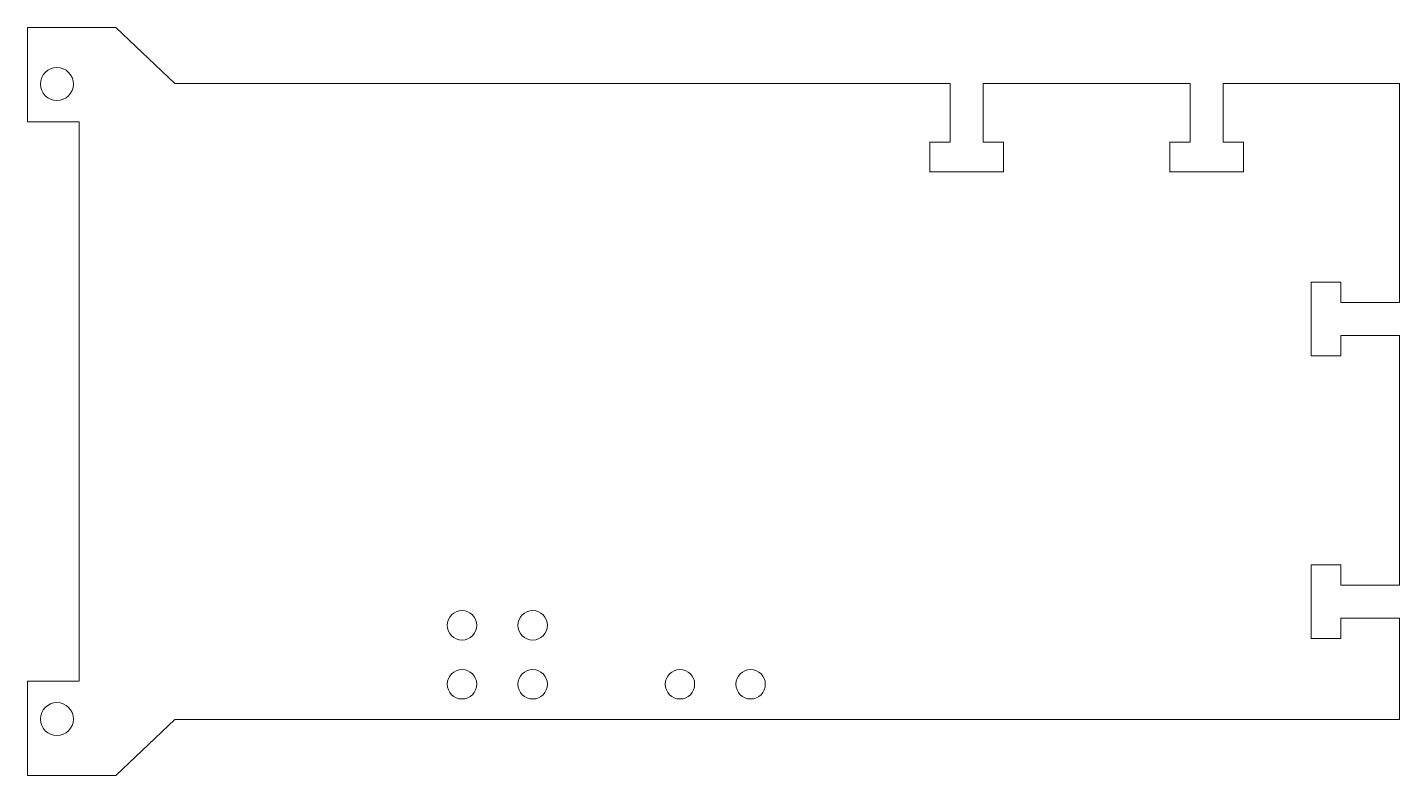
# Model space of a CAD drawing. Header units: inches. Extents: x 2.57 to 8.4, y 2.76 to 5.93.
import ezdxf

# ---------------------------------------------------------------- set-up
doc = ezdxf.new("R2010")
doc.units = ezdxf.units.IN
doc.header["$MEASUREMENT"] = 0

msp = doc.modelspace()

# ---------------------------------------------------------------- linework, layer by layer
at = {"color": 7, "linetype": 'Continuous', "lineweight": 15}
for p, q in [((2.5737, 5.9342), (2.5737, 5.5342)), ((2.9487, 5.9342), (2.5737, 5.9342)), ((3.1987, 5.6967), (2.9487, 5.9342)), ((6.4907, 5.6967), (3.1987, 5.6967)), ((6.4907, 5.6967), (6.4907, 5.4467)), ((6.6307, 5.4467), (6.6307, 5.6967)), ((7.5093, 5.6967), (6.6307, 5.6967)), ((7.5093, 5.6967), (7.5093, 5.4467)), ((7.6493, 5.4467), (7.6493, 5.6967)), ((8.3987, 5.6967), (7.6493, 5.6967)), ((8.3987, 4.7667), (8.3987, 5.6967)), ((2.5737, 5.5342), (2.7937, 5.5342)), ((2.7937, 5.5342), (2.7937, 3.1592)), ((6.4907, 5.4467), (6.4044, 5.4467)), ((6.4044, 5.4467), (6.4044, 5.3217)), ((6.7169, 5.4467), (6.6307, 5.4467)), ((6.7169, 5.3217), (6.7169, 5.4467)), ((7.5093, 5.4467), (7.423, 5.4467)), ((7.423, 5.4467), (7.423, 5.3217)), ((7.7355, 5.4467), (7.6493, 5.4467)), ((7.7355, 5.3217), (7.7355, 5.4467)), ((6.4044, 5.3217), (6.7169, 5.3217)), ((7.423, 5.3217), (7.7355, 5.3217)), ((8.1487, 4.853), (8.0237, 4.853)), ((8.0237, 4.853), (8.0237, 4.5405)), ((8.1487, 4.7667), (8.1487, 4.853)), ((8.3987, 4.7667), (8.1487, 4.7667)), ((8.1487, 4.5405), (8.1487, 4.6267)), ((8.1487, 4.6267), (8.3987, 4.6267)), ((8.3987, 3.5667), (8.3987, 4.6267)), ((8.0237, 4.5405), (8.1487, 4.5405)), ((8.1487, 3.653), (8.0237, 3.653)), ((8.0237, 3.653), (8.0237, 3.3405)), ((8.1487, 3.5667), (8.1487, 3.653)), ((8.3987, 3.5667), (8.1487, 3.5667)), ((8.1487, 3.3405), (8.1487, 3.4267)), ((8.1487, 3.4267), (8.3987, 3.4267)), ((8.3987, 2.9967), (8.3987, 3.4267)), ((8.0237, 3.3405), (8.1487, 3.3405)), ((2.7937, 3.1592), (2.5737, 3.1592)), ((2.5737, 3.1592), (2.5737, 2.7592)), ((2.9487, 2.7592), (3.1987, 2.9967)), ((3.1987, 2.9967), (8.3987, 2.9967)), ((2.5737, 2.7592), (2.9487, 2.7592))]:
    msp.add_line(p, q, dxfattribs=at)
for centre, radius in [((2.6987, 5.6942), 0.07), ((4.4187, 3.3967), 0.0625), ((4.7187, 3.3967), 0.0625), ((4.4187, 3.1467), 0.0625), ((4.7187, 3.1467), 0.0625), ((5.3437, 3.1467), 0.0625), ((5.6437, 3.1467), 0.0625), ((2.6987, 2.9992), 0.07)]:
    msp.add_circle(centre, radius, dxfattribs=at)

doc.saveas('drawing.dxf')
